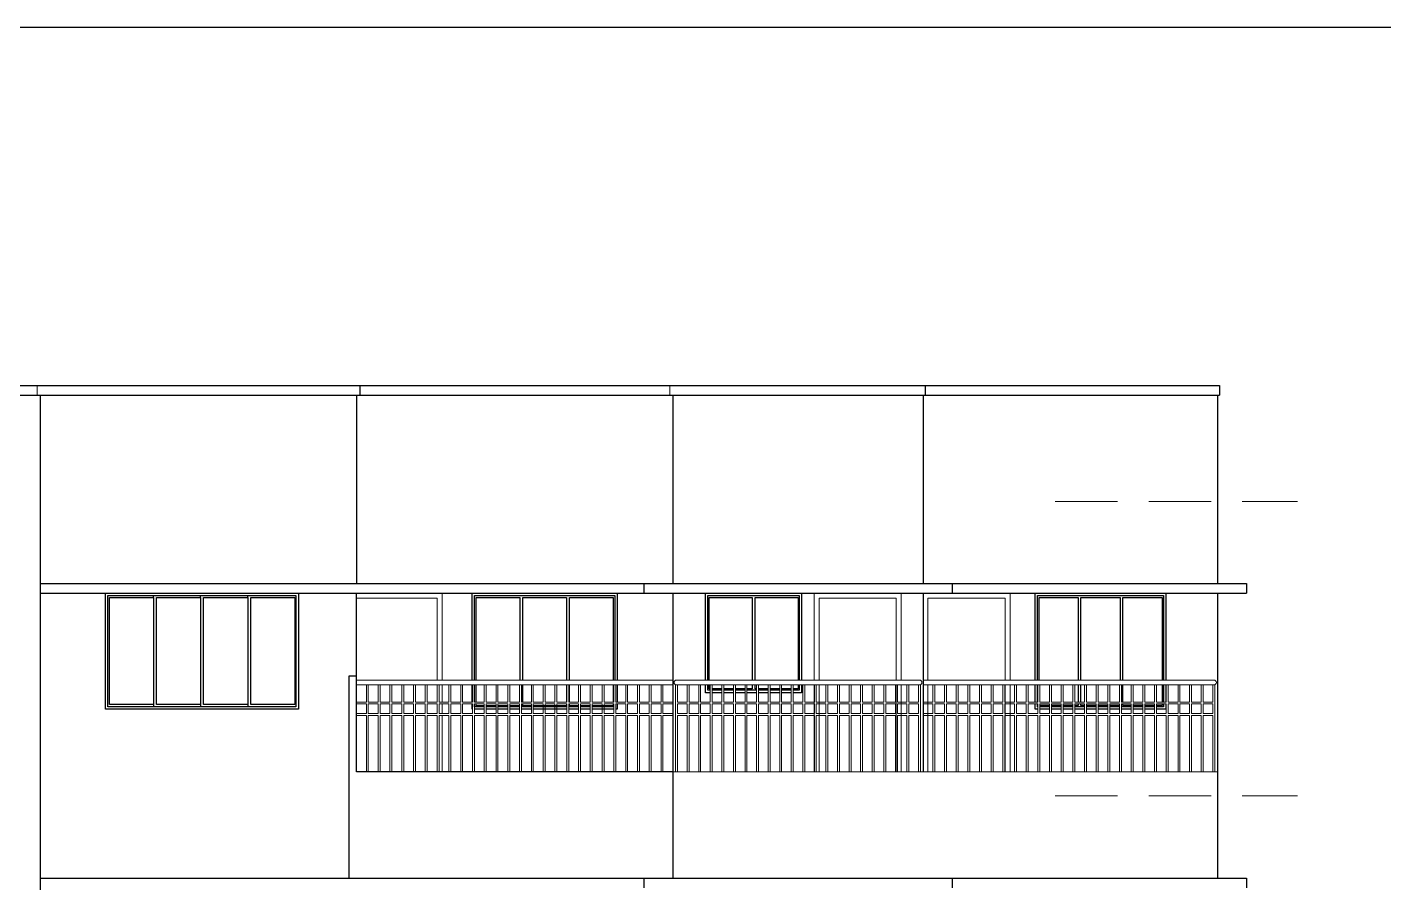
# Model space of a CAD drawing. Header units: metres. Extents: x -1441 to -394, y -133 to 518.
# Drawn here: x -1167.32 to -1153.28, y 125.98 to 134.85 of the extents above; entities that cross this region are included whole.
import ezdxf

# ---------------------------------------------------------------- set-up
doc = ezdxf.new("R2010")
doc.units = ezdxf.units.M
doc.header["$LTSCALE"] = 25.4
doc.linetypes.add('DASHEDX2', pattern=[38.1, 25.4, -12.7])
doc.layers.get('0').update_dxf_attribs({"linetype": 'CONTINUOUS'})
doc.layers.add('Railing', color=7, linetype='CONTINUOUS')

msp = doc.modelspace()

# ---------------------------------------------------------------- linework, layer by layer
at = {"color": 7, "linetype": 'Continuous', "lineweight": 25}
msp.add_line((-1183.671, 134.845), (-1123.45, 134.845), dxfattribs=at)
at = {"color": 7}
for p, q in [((-1179.762, 131.132), (-1154.978, 131.132)), ((-1179.762, 131.032), (-1154.978, 131.032)), ((-1160.635, 131.032), (-1160.635, 129.082)), ((-1158.023, 131.132), (-1158.023, 131.032)), ((-1154.996, 131.032), (-1154.996, 129.082)), ((-1167.185, 129.082), (-1154.696, 129.082)), ((-1154.696, 129.082), (-1154.696, 128.982)), ((-1167.185, 128.982), (-1154.696, 128.982)), ((-1163.909, 128.124), (-1163.909, 128.982)), ((-1160.635, 128.982), (-1160.635, 126.032)), ((-1154.996, 128.982), (-1154.996, 126.032)), ((-1167.185, 126.032), (-1154.696, 126.032)), ((-1154.696, 126.032), (-1154.696, 125.932))]:
    msp.add_line(p, q, dxfattribs=at)
at = {"color": 7, "lineweight": 13}
for p, q in [((-1167.216, 131.132), (-1167.216, 131.032)), ((-1160.665, 131.132), (-1160.665, 131.032))]:
    msp.add_line(p, q, dxfattribs=at)
at = {"color": 7, "lineweight": 25}
for p in [(-1167.185, 131.032), (-1167.185, 127.982)]:
    msp.add_line(p, (-1167.185, 117.132), dxfattribs=at)
at = {"color": 7, "linetype": 'Continuous'}
for p, q in [((-1163.909, 131.032), (-1163.909, 129.082)), ((-1163.873, 131.032), (-1163.873, 131.132)), ((-1158.044, 131.032), (-1158.044, 129.082)), ((-1154.978, 131.132), (-1154.978, 131.032)), ((-1160.935, 129.082), (-1160.935, 128.982)), ((-1157.744, 129.082), (-1157.744, 128.982)), ((-1158.044, 128.982), (-1158.044, 127.132)), ((-1160.935, 126.032), (-1160.935, 125.932)), ((-1157.744, 126.032), (-1157.744, 125.932))]:
    msp.add_line(p, q, dxfattribs=at)
at = {"color": 8, "linetype": 'DASHEDX2', "lineweight": 13, "ltscale": 0.001}
for p, q in [((-1156.676, 129.932), (-1154.168, 129.932)), ((-1156.676, 126.882), (-1154.168, 126.882))]:
    msp.add_line(p, q, dxfattribs=at)
at = {"color": 38, "linetype": 'Continuous'}
for p, q in [((-1166.01, 128.938), (-1166.01, 128.957)), ((-1165.523, 128.938), (-1165.523, 128.957)), ((-1165.035, 128.938), (-1165.035, 128.957)), ((-1166.01, 127.828), (-1166.01, 127.807)), ((-1165.523, 127.828), (-1165.523, 127.807)), ((-1165.035, 127.828), (-1165.035, 127.807))]:
    msp.add_line(p, q, dxfattribs=at)
at = {"color": 8, "linetype": 'Continuous', "lineweight": 13}
for p, q in [((-1163.024, 128.032), (-1163.024, 127.855)), ((-1163.024, 127.835), (-1163.024, 127.735)), ((-1163.024, 127.715), (-1163.024, 127.132))]:
    msp.add_line(p, q, dxfattribs=at)
at = {"color": 8, "lineweight": 13}
for p, q in [((-1160.635, 127.132), (-1158.044, 127.132)), ((-1158.044, 127.132), (-1154.996, 127.132))]:
    msp.add_line(p, q, dxfattribs=at)
at = {"color": 38, "linetype": 'Continuous'}
for points in [[(-1166.507, 128.982), (-1164.511, 128.982), (-1164.511, 127.782), (-1166.507, 127.782)], [(-1166.482, 128.957), (-1164.536, 128.957), (-1164.536, 127.807), (-1166.482, 127.807)]]:
    msp.add_lwpolyline(points, close=True, dxfattribs=at)
at = {"color": 144, "linetype": 'Continuous'}
for points in [[(-1166.467, 128.938), (-1166.01, 128.938), (-1166.01, 127.828), (-1166.467, 127.828)], [(-1165.98, 128.938), (-1165.523, 128.938), (-1165.523, 127.828), (-1165.98, 127.828)], [(-1165.492, 128.938), (-1165.035, 128.938), (-1165.035, 127.828), (-1165.492, 127.828)], [(-1165.004, 128.938), (-1164.548, 128.938), (-1164.548, 127.828), (-1165.004, 127.828)]]:
    msp.add_lwpolyline(points, close=True, dxfattribs=at)
at = {"color": 8, "linetype": 'Continuous', "lineweight": 13}
for points in [[(-1163.909, 128.982), (-1163.024, 128.982), (-1163.024, 128.082)], [(-1163.909, 128.932), (-1163.074, 128.932), (-1163.074, 128.082)], [(-1158.272, 128.082), (-1158.272, 128.982), (-1159.172, 128.982), (-1159.172, 128.082)], [(-1158.322, 128.082), (-1158.322, 128.932), (-1159.122, 128.932), (-1159.122, 128.082)], [(-1158.044, 128.082), (-1158.044, 128.982), (-1157.144, 128.982), (-1157.144, 128.082)], [(-1157.994, 128.082), (-1157.994, 128.932), (-1157.194, 128.932), (-1157.194, 128.082)], [(-1159.172, 128.032), (-1159.172, 127.132)], [(-1159.122, 128.032), (-1159.122, 127.132)], [(-1158.322, 127.132), (-1158.322, 128.032)], [(-1158.272, 127.132), (-1158.272, 128.032)], [(-1158.044, 127.132), (-1158.044, 128.032)], [(-1157.994, 127.132), (-1157.994, 128.032)], [(-1157.194, 128.032), (-1157.194, 127.132)], [(-1157.144, 128.032), (-1157.144, 127.132)]]:
    msp.add_lwpolyline(points, dxfattribs=at)
at = {"color": 38, "linetype": 'Continuous'}
for points in [[(-1162.712, 128.082), (-1162.712, 128.982), (-1161.212, 128.982), (-1161.212, 128.082)], [(-1162.687, 128.082), (-1162.687, 128.957), (-1161.237, 128.957), (-1161.237, 128.082)], [(-1160.298, 128.082), (-1160.298, 128.982), (-1159.302, 128.982), (-1159.302, 128.082)], [(-1160.273, 128.082), (-1160.273, 128.957), (-1159.327, 128.957), (-1159.327, 128.082)], [(-1156.884, 128.082), (-1156.884, 128.982), (-1155.532, 128.982), (-1155.532, 128.082)], [(-1156.859, 128.082), (-1156.859, 128.957), (-1155.557, 128.957), (-1155.557, 128.082)], [(-1162.712, 127.855), (-1162.712, 128.032)], [(-1162.687, 127.855), (-1162.687, 128.032)], [(-1161.212, 128.032), (-1161.212, 127.855)], [(-1160.247, 127.952), (-1160.298, 127.952), (-1160.298, 128.032)], [(-1160.247, 127.977), (-1160.273, 127.977), (-1160.273, 128.032)], [(-1160.128, 127.977), (-1160.227, 127.977)], [(-1160.128, 127.952), (-1160.227, 127.952)], [(-1160.008, 127.977), (-1160.108, 127.977)], [(-1160.008, 127.952), (-1160.108, 127.952)], [(-1159.888, 127.977), (-1159.988, 127.977)], [(-1159.888, 127.952), (-1159.988, 127.952)], [(-1159.768, 127.977), (-1159.868, 127.977)], [(-1159.768, 127.952), (-1159.868, 127.952)], [(-1159.649, 127.977), (-1159.748, 127.977)], [(-1159.649, 127.952), (-1159.748, 127.952)], [(-1159.529, 127.977), (-1159.629, 127.977)], [(-1159.529, 127.952), (-1159.629, 127.952)], [(-1159.409, 127.977), (-1159.509, 127.977)], [(-1159.409, 127.952), (-1159.509, 127.952)], [(-1159.302, 128.032), (-1159.302, 127.952), (-1159.389, 127.952)], [(-1159.327, 128.032), (-1159.327, 127.977), (-1159.389, 127.977)], [(-1156.884, 127.855), (-1156.884, 128.032)], [(-1156.859, 127.855), (-1156.859, 128.032)], [(-1155.557, 128.032), (-1155.557, 127.855)], [(-1155.532, 128.032), (-1155.532, 127.855)], [(-1162.709, 127.782), (-1162.712, 127.782), (-1162.712, 127.835)], [(-1162.587, 127.807), (-1162.687, 127.807), (-1162.687, 127.835)], [(-1162.465, 127.807), (-1162.567, 127.807)], [(-1162.343, 127.807), (-1162.445, 127.807)], [(-1162.221, 127.807), (-1162.323, 127.807)], [(-1162.099, 127.807), (-1162.201, 127.807)], [(-1161.733, 127.807), (-1162.079, 127.807)], [(-1161.611, 127.807), (-1161.713, 127.807)], [(-1161.489, 127.807), (-1161.591, 127.807)], [(-1161.245, 127.807), (-1161.469, 127.807)], [(-1161.212, 127.835), (-1161.212, 127.782), (-1161.225, 127.782)], [(-1156.856, 127.782), (-1156.884, 127.782), (-1156.884, 127.835)], [(-1156.856, 127.807), (-1156.859, 127.807), (-1156.859, 127.835)], [(-1156.735, 127.807), (-1156.836, 127.807)], [(-1156.614, 127.807), (-1156.715, 127.807)], [(-1156.494, 127.807), (-1156.594, 127.807)], [(-1156.373, 127.807), (-1156.474, 127.807)], [(-1156.252, 127.807), (-1156.353, 127.807)], [(-1156.131, 127.807), (-1156.232, 127.807)], [(-1156.01, 127.807), (-1156.111, 127.807)], [(-1155.89, 127.807), (-1155.99, 127.807)], [(-1155.769, 127.807), (-1155.87, 127.807)], [(-1155.648, 127.807), (-1155.749, 127.807)], [(-1155.532, 127.835), (-1155.532, 127.782), (-1155.628, 127.782)], [(-1155.557, 127.835), (-1155.557, 127.807), (-1155.628, 127.807)], [(-1162.587, 127.782), (-1162.689, 127.782)], [(-1162.465, 127.782), (-1162.567, 127.782)], [(-1162.343, 127.782), (-1162.445, 127.782)], [(-1162.221, 127.782), (-1162.323, 127.782)], [(-1162.099, 127.782), (-1162.201, 127.782)], [(-1161.733, 127.782), (-1162.079, 127.782)], [(-1161.611, 127.782), (-1161.713, 127.782)], [(-1161.489, 127.782), (-1161.591, 127.782)], [(-1161.245, 127.782), (-1161.469, 127.782)], [(-1156.735, 127.782), (-1156.836, 127.782)], [(-1156.614, 127.782), (-1156.715, 127.782)], [(-1156.494, 127.782), (-1156.594, 127.782)], [(-1156.373, 127.782), (-1156.474, 127.782)], [(-1156.252, 127.782), (-1156.353, 127.782)], [(-1156.131, 127.782), (-1156.232, 127.782)], [(-1156.01, 127.782), (-1156.111, 127.782)], [(-1155.89, 127.782), (-1155.99, 127.782)], [(-1155.769, 127.782), (-1155.87, 127.782)], [(-1155.648, 127.782), (-1155.749, 127.782)]]:
    msp.add_lwpolyline(points, dxfattribs=at)
at = {"color": 144, "linetype": 'Continuous'}
for points in [[(-1162.672, 128.082), (-1162.672, 128.938), (-1162.219, 128.938), (-1162.219, 128.082)], [(-1162.189, 128.082), (-1162.189, 128.938), (-1161.736, 128.938), (-1161.736, 128.082)], [(-1161.705, 128.082), (-1161.705, 128.938), (-1161.252, 128.938), (-1161.252, 128.082)], [(-1160.258, 128.082), (-1160.258, 128.938), (-1159.813, 128.938), (-1159.813, 128.082)], [(-1159.783, 128.082), (-1159.783, 128.938), (-1159.338, 128.938), (-1159.338, 128.082)], [(-1156.844, 128.082), (-1156.844, 128.938), (-1156.438, 128.938), (-1156.438, 128.082)], [(-1156.411, 128.082), (-1156.411, 128.938), (-1156.005, 128.938), (-1156.005, 128.082)], [(-1155.977, 128.082), (-1155.977, 128.938), (-1155.571, 128.938), (-1155.571, 128.082)], [(-1162.672, 127.855), (-1162.672, 128.032)], [(-1162.189, 127.855), (-1162.189, 128.032)], [(-1161.736, 128.032), (-1161.736, 127.855)], [(-1161.705, 127.855), (-1161.705, 128.032)], [(-1161.252, 128.032), (-1161.252, 127.855)], [(-1160.247, 127.992), (-1160.258, 127.992), (-1160.258, 128.032)], [(-1160.128, 127.992), (-1160.227, 127.992)], [(-1160.008, 127.992), (-1160.108, 127.992)], [(-1159.888, 127.992), (-1159.988, 127.992)], [(-1159.813, 128.032), (-1159.813, 127.992), (-1159.868, 127.992)], [(-1159.768, 127.992), (-1159.783, 127.992), (-1159.783, 128.032)], [(-1159.649, 127.992), (-1159.748, 127.992)], [(-1159.529, 127.992), (-1159.629, 127.992)], [(-1159.409, 127.992), (-1159.509, 127.992)], [(-1159.338, 128.032), (-1159.338, 127.992), (-1159.389, 127.992)], [(-1156.438, 128.032), (-1156.438, 127.855)], [(-1156.411, 127.855), (-1156.411, 128.032)], [(-1155.977, 127.855), (-1155.977, 128.032)], [(-1155.571, 128.032), (-1155.571, 127.855)], [(-1162.587, 127.817), (-1162.672, 127.817), (-1162.672, 127.835)], [(-1162.465, 127.817), (-1162.567, 127.817)], [(-1162.343, 127.817), (-1162.445, 127.817)], [(-1162.221, 127.817), (-1162.323, 127.817)], [(-1162.099, 127.817), (-1162.189, 127.817), (-1162.189, 127.835)], [(-1161.736, 127.835), (-1161.736, 127.817), (-1162.079, 127.817)], [(-1161.611, 127.817), (-1161.705, 127.817), (-1161.705, 127.835)], [(-1161.489, 127.817), (-1161.591, 127.817)], [(-1161.252, 127.835), (-1161.252, 127.817), (-1161.469, 127.817)], [(-1156.735, 127.818), (-1156.836, 127.818)], [(-1156.614, 127.818), (-1156.715, 127.818)], [(-1156.494, 127.818), (-1156.594, 127.818)], [(-1156.438, 127.835), (-1156.438, 127.818), (-1156.474, 127.818)], [(-1156.373, 127.818), (-1156.411, 127.818), (-1156.411, 127.835)], [(-1156.252, 127.818), (-1156.353, 127.818)], [(-1156.131, 127.818), (-1156.232, 127.818)], [(-1156.01, 127.818), (-1156.111, 127.818)], [(-1155.89, 127.818), (-1155.977, 127.818), (-1155.977, 127.835)], [(-1155.769, 127.818), (-1155.87, 127.818)], [(-1155.648, 127.818), (-1155.749, 127.818)], [(-1155.571, 127.835), (-1155.571, 127.818), (-1155.628, 127.818)]]:
    msp.add_lwpolyline(points, dxfattribs=at)
at = {"color": 7}
msp.add_lwpolyline([(-1160.635, 127.132), (-1163.909, 127.132), (-1163.909, 128.124), (-1163.989, 128.124), (-1163.989, 126.032)], dxfattribs=at)
at = {"layer": 'Railing', "color": 8, "lineweight": 13}
for p, q in [((-1163.909, 128.082), (-1160.635, 128.082)), ((-1160.597, 128.082), (-1158.082, 128.082)), ((-1158.044, 128.082), (-1155.034, 128.082)), ((-1163.909, 128.032), (-1160.635, 128.032)), ((-1160.597, 128.032), (-1158.082, 128.032)), ((-1158.044, 128.032), (-1155.034, 128.032))]:
    msp.add_line(p, q, dxfattribs=at)
at = {"layer": 'Railing', "color": 8, "lineweight": 15}
for p, q in [((-1163.807, 127.855), (-1163.807, 128.032)), ((-1163.787, 127.855), (-1163.787, 128.032)), ((-1163.685, 127.855), (-1163.685, 128.032)), ((-1163.665, 127.855), (-1163.665, 128.032)), ((-1163.563, 127.855), (-1163.563, 128.032)), ((-1163.543, 127.855), (-1163.543, 128.032)), ((-1163.441, 127.855), (-1163.441, 128.032)), ((-1163.421, 127.855), (-1163.421, 128.032)), ((-1163.319, 127.855), (-1163.319, 128.032)), ((-1163.299, 127.855), (-1163.299, 128.032)), ((-1163.197, 127.855), (-1163.197, 128.032)), ((-1163.177, 127.855), (-1163.177, 128.032)), ((-1163.075, 127.855), (-1163.075, 128.032)), ((-1163.055, 127.855), (-1163.055, 128.032)), ((-1162.953, 127.855), (-1162.953, 128.032)), ((-1162.933, 127.855), (-1162.933, 128.032)), ((-1162.831, 127.855), (-1162.831, 128.032)), ((-1162.811, 127.855), (-1162.811, 128.032)), ((-1162.709, 127.855), (-1162.709, 128.032)), ((-1162.689, 127.855), (-1162.689, 128.032)), ((-1162.587, 127.855), (-1162.587, 128.032)), ((-1162.567, 127.855), (-1162.567, 128.032)), ((-1162.465, 127.855), (-1162.465, 128.032)), ((-1162.445, 127.855), (-1162.445, 128.032)), ((-1162.343, 127.855), (-1162.343, 128.032)), ((-1162.323, 127.855), (-1162.323, 128.032)), ((-1162.221, 127.855), (-1162.221, 128.032)), ((-1162.201, 127.855), (-1162.201, 128.032)), ((-1162.099, 127.855), (-1162.099, 128.032)), ((-1162.079, 127.855), (-1162.079, 128.032)), ((-1161.977, 127.855), (-1161.977, 128.032)), ((-1161.957, 127.855), (-1161.957, 128.032)), ((-1161.855, 127.855), (-1161.855, 128.032)), ((-1161.835, 127.855), (-1161.835, 128.032)), ((-1161.733, 127.855), (-1161.733, 128.032)), ((-1161.713, 127.855), (-1161.713, 128.032)), ((-1161.611, 127.855), (-1161.611, 128.032)), ((-1161.591, 127.855), (-1161.591, 128.032)), ((-1161.489, 127.855), (-1161.489, 128.032)), ((-1161.469, 127.855), (-1161.469, 128.032)), ((-1161.367, 127.855), (-1161.367, 128.032)), ((-1161.347, 127.855), (-1161.347, 128.032)), ((-1161.245, 127.855), (-1161.245, 128.032)), ((-1161.225, 127.855), (-1161.225, 128.032)), ((-1161.123, 127.855), (-1161.123, 128.032)), ((-1161.103, 127.855), (-1161.103, 128.032)), ((-1161.001, 127.855), (-1161.001, 128.032)), ((-1160.981, 127.855), (-1160.981, 128.032)), ((-1160.879, 127.855), (-1160.879, 128.032)), ((-1160.859, 127.855), (-1160.859, 128.032)), ((-1160.757, 127.855), (-1160.757, 128.032)), ((-1160.737, 127.855), (-1160.737, 128.032)), ((-1160.607, 127.132), (-1160.607, 128.032)), ((-1160.587, 127.855), (-1160.587, 128.032)), ((-1160.487, 127.855), (-1160.487, 128.032)), ((-1160.467, 127.855), (-1160.467, 128.032)), ((-1160.367, 127.855), (-1160.367, 128.032)), ((-1160.347, 127.855), (-1160.347, 128.032)), ((-1160.247, 127.855), (-1160.247, 128.032)), ((-1160.227, 127.855), (-1160.227, 128.032)), ((-1160.128, 127.855), (-1160.128, 128.032)), ((-1160.108, 127.855), (-1160.108, 128.032)), ((-1160.008, 127.855), (-1160.008, 128.032)), ((-1159.988, 127.855), (-1159.988, 128.032)), ((-1159.888, 127.855), (-1159.888, 128.032)), ((-1159.868, 127.855), (-1159.868, 128.032)), ((-1159.768, 127.855), (-1159.768, 128.032)), ((-1159.748, 127.855), (-1159.748, 128.032)), ((-1159.649, 127.855), (-1159.649, 128.032)), ((-1159.629, 127.855), (-1159.629, 128.032)), ((-1159.529, 127.855), (-1159.529, 128.032)), ((-1159.509, 127.855), (-1159.509, 128.032)), ((-1159.409, 127.855), (-1159.409, 128.032)), ((-1159.389, 127.855), (-1159.389, 128.032)), ((-1159.289, 127.855), (-1159.289, 128.032)), ((-1159.269, 127.855), (-1159.269, 128.032)), ((-1159.17, 127.855), (-1159.17, 128.032)), ((-1159.15, 127.855), (-1159.15, 128.032)), ((-1159.05, 127.855), (-1159.05, 128.032)), ((-1159.03, 127.855), (-1159.03, 128.032)), ((-1158.93, 127.855), (-1158.93, 128.032)), ((-1158.91, 127.855), (-1158.91, 128.032)), ((-1158.81, 127.855), (-1158.81, 128.032)), ((-1158.79, 127.855), (-1158.79, 128.032)), ((-1158.691, 127.855), (-1158.691, 128.032)), ((-1158.671, 127.855), (-1158.671, 128.032)), ((-1158.571, 127.855), (-1158.571, 128.032)), ((-1158.551, 127.855), (-1158.551, 128.032)), ((-1158.451, 127.855), (-1158.451, 128.032)), ((-1158.431, 127.855), (-1158.431, 128.032)), ((-1158.331, 127.855), (-1158.331, 128.032)), ((-1158.311, 127.855), (-1158.311, 128.032)), ((-1158.212, 127.855), (-1158.212, 128.032)), ((-1158.192, 127.855), (-1158.192, 128.032)), ((-1158.092, 127.855), (-1158.092, 128.032)), ((-1158.072, 127.132), (-1158.072, 128.032)), ((-1157.943, 127.855), (-1157.943, 128.032)), ((-1157.923, 127.855), (-1157.923, 128.032)), ((-1157.822, 127.855), (-1157.822, 128.032)), ((-1157.802, 127.855), (-1157.802, 128.032)), ((-1157.701, 127.855), (-1157.701, 128.032)), ((-1157.681, 127.855), (-1157.681, 128.032)), ((-1157.581, 127.855), (-1157.581, 128.032)), ((-1157.561, 127.855), (-1157.561, 128.032)), ((-1157.46, 127.855), (-1157.46, 128.032)), ((-1157.44, 127.855), (-1157.44, 128.032)), ((-1157.339, 127.855), (-1157.339, 128.032)), ((-1157.319, 127.855), (-1157.319, 128.032)), ((-1157.218, 127.855), (-1157.218, 128.032)), ((-1157.198, 127.855), (-1157.198, 128.032)), ((-1157.097, 127.855), (-1157.097, 128.032)), ((-1157.077, 127.855), (-1157.077, 128.032)), ((-1156.977, 127.855), (-1156.977, 128.032)), ((-1156.957, 127.855), (-1156.957, 128.032)), ((-1156.856, 127.855), (-1156.856, 128.032)), ((-1156.836, 127.855), (-1156.836, 128.032)), ((-1156.735, 127.855), (-1156.735, 128.032)), ((-1156.715, 127.855), (-1156.715, 128.032)), ((-1156.614, 127.855), (-1156.614, 128.032)), ((-1156.594, 127.855), (-1156.594, 128.032)), ((-1156.494, 127.855), (-1156.494, 128.032)), ((-1156.474, 127.855), (-1156.474, 128.032)), ((-1156.373, 127.855), (-1156.373, 128.032)), ((-1156.353, 127.855), (-1156.353, 128.032)), ((-1156.252, 127.855), (-1156.252, 128.032)), ((-1156.232, 127.855), (-1156.232, 128.032)), ((-1156.131, 127.855), (-1156.131, 128.032)), ((-1156.111, 127.855), (-1156.111, 128.032)), ((-1156.01, 127.855), (-1156.01, 128.032)), ((-1155.99, 127.855), (-1155.99, 128.032)), ((-1155.89, 127.855), (-1155.89, 128.032)), ((-1155.87, 127.855), (-1155.87, 128.032)), ((-1155.769, 127.855), (-1155.769, 128.032)), ((-1155.749, 127.855), (-1155.749, 128.032)), ((-1155.648, 127.855), (-1155.648, 128.032)), ((-1155.628, 127.855), (-1155.628, 128.032)), ((-1155.527, 127.855), (-1155.527, 128.032)), ((-1155.507, 127.855), (-1155.507, 128.032)), ((-1155.406, 127.855), (-1155.406, 128.032)), ((-1155.386, 127.855), (-1155.386, 128.032)), ((-1155.286, 127.855), (-1155.286, 128.032)), ((-1155.266, 127.855), (-1155.266, 128.032)), ((-1155.165, 127.855), (-1155.165, 128.032)), ((-1155.145, 127.855), (-1155.145, 128.032)), ((-1155.044, 127.855), (-1155.044, 128.032)), ((-1155.024, 127.132), (-1155.024, 128.032)), ((-1163.807, 127.855), (-1163.909, 127.855)), ((-1163.807, 127.835), (-1163.909, 127.835)), ((-1163.807, 127.735), (-1163.807, 127.835)), ((-1163.685, 127.855), (-1163.787, 127.855)), ((-1163.787, 127.735), (-1163.787, 127.835)), ((-1163.685, 127.835), (-1163.787, 127.835)), ((-1163.685, 127.735), (-1163.685, 127.835)), ((-1163.563, 127.855), (-1163.665, 127.855)), ((-1163.665, 127.735), (-1163.665, 127.835)), ((-1163.563, 127.835), (-1163.665, 127.835)), ((-1163.563, 127.735), (-1163.563, 127.835)), ((-1163.441, 127.855), (-1163.543, 127.855)), ((-1163.543, 127.735), (-1163.543, 127.835)), ((-1163.441, 127.835), (-1163.543, 127.835)), ((-1163.441, 127.735), (-1163.441, 127.835)), ((-1163.319, 127.855), (-1163.421, 127.855)), ((-1163.421, 127.735), (-1163.421, 127.835)), ((-1163.319, 127.835), (-1163.421, 127.835)), ((-1163.319, 127.735), (-1163.319, 127.835)), ((-1163.197, 127.855), (-1163.299, 127.855)), ((-1163.299, 127.735), (-1163.299, 127.835)), ((-1163.197, 127.835), (-1163.299, 127.835)), ((-1163.197, 127.735), (-1163.197, 127.835)), ((-1163.075, 127.855), (-1163.177, 127.855)), ((-1163.177, 127.735), (-1163.177, 127.835)), ((-1163.075, 127.835), (-1163.177, 127.835)), ((-1163.075, 127.735), (-1163.075, 127.835)), ((-1162.953, 127.855), (-1163.055, 127.855)), ((-1163.055, 127.735), (-1163.055, 127.835)), ((-1162.953, 127.835), (-1163.055, 127.835)), ((-1162.953, 127.735), (-1162.953, 127.835)), ((-1162.831, 127.855), (-1162.933, 127.855)), ((-1162.933, 127.735), (-1162.933, 127.835)), ((-1162.831, 127.835), (-1162.933, 127.835)), ((-1162.831, 127.735), (-1162.831, 127.835)), ((-1162.709, 127.855), (-1162.811, 127.855)), ((-1162.811, 127.735), (-1162.811, 127.835)), ((-1162.709, 127.835), (-1162.811, 127.835)), ((-1162.709, 127.735), (-1162.709, 127.835)), ((-1162.587, 127.855), (-1162.689, 127.855)), ((-1162.689, 127.735), (-1162.689, 127.835)), ((-1162.587, 127.835), (-1162.689, 127.835)), ((-1162.587, 127.735), (-1162.587, 127.835)), ((-1162.465, 127.855), (-1162.567, 127.855)), ((-1162.567, 127.735), (-1162.567, 127.835)), ((-1162.465, 127.835), (-1162.567, 127.835)), ((-1162.465, 127.735), (-1162.465, 127.835)), ((-1162.343, 127.855), (-1162.445, 127.855)), ((-1162.445, 127.735), (-1162.445, 127.835)), ((-1162.343, 127.835), (-1162.445, 127.835)), ((-1162.343, 127.735), (-1162.343, 127.835)), ((-1162.221, 127.855), (-1162.323, 127.855)), ((-1162.323, 127.735), (-1162.323, 127.835)), ((-1162.221, 127.835), (-1162.323, 127.835)), ((-1162.221, 127.735), (-1162.221, 127.835)), ((-1162.099, 127.855), (-1162.201, 127.855)), ((-1162.201, 127.735), (-1162.201, 127.835)), ((-1162.099, 127.835), (-1162.201, 127.835)), ((-1162.099, 127.735), (-1162.099, 127.835)), ((-1161.977, 127.855), (-1162.079, 127.855)), ((-1162.079, 127.735), (-1162.079, 127.835)), ((-1161.977, 127.835), (-1162.079, 127.835)), ((-1161.977, 127.735), (-1161.977, 127.835)), ((-1161.855, 127.855), (-1161.957, 127.855)), ((-1161.957, 127.735), (-1161.957, 127.835)), ((-1161.855, 127.835), (-1161.957, 127.835)), ((-1161.855, 127.735), (-1161.855, 127.835)), ((-1161.733, 127.855), (-1161.835, 127.855)), ((-1161.835, 127.735), (-1161.835, 127.835)), ((-1161.733, 127.835), (-1161.835, 127.835)), ((-1161.733, 127.735), (-1161.733, 127.835)), ((-1161.611, 127.855), (-1161.713, 127.855)), ((-1161.713, 127.735), (-1161.713, 127.835)), ((-1161.611, 127.835), (-1161.713, 127.835)), ((-1161.611, 127.735), (-1161.611, 127.835)), ((-1161.489, 127.855), (-1161.591, 127.855)), ((-1161.591, 127.735), (-1161.591, 127.835)), ((-1161.489, 127.835), (-1161.591, 127.835)), ((-1161.489, 127.735), (-1161.489, 127.835)), ((-1161.367, 127.855), (-1161.469, 127.855)), ((-1161.469, 127.735), (-1161.469, 127.835)), ((-1161.367, 127.835), (-1161.469, 127.835)), ((-1161.367, 127.735), (-1161.367, 127.835)), ((-1161.245, 127.855), (-1161.347, 127.855)), ((-1161.347, 127.735), (-1161.347, 127.835)), ((-1161.245, 127.835), (-1161.347, 127.835)), ((-1161.245, 127.735), (-1161.245, 127.835)), ((-1161.123, 127.855), (-1161.225, 127.855)), ((-1161.225, 127.735), (-1161.225, 127.835)), ((-1161.123, 127.835), (-1161.225, 127.835)), ((-1161.123, 127.735), (-1161.123, 127.835)), ((-1161.001, 127.855), (-1161.103, 127.855)), ((-1161.103, 127.735), (-1161.103, 127.835)), ((-1161.001, 127.835), (-1161.103, 127.835)), ((-1161.001, 127.735), (-1161.001, 127.835)), ((-1160.879, 127.855), (-1160.981, 127.855)), ((-1160.981, 127.735), (-1160.981, 127.835)), ((-1160.879, 127.835), (-1160.981, 127.835)), ((-1160.879, 127.735), (-1160.879, 127.835)), ((-1160.757, 127.855), (-1160.859, 127.855)), ((-1160.859, 127.735), (-1160.859, 127.835)), ((-1160.757, 127.835), (-1160.859, 127.835)), ((-1160.757, 127.735), (-1160.757, 127.835)), ((-1160.635, 127.855), (-1160.737, 127.855)), ((-1160.737, 127.735), (-1160.737, 127.835)), ((-1160.635, 127.835), (-1160.737, 127.835)), ((-1160.487, 127.855), (-1160.587, 127.855)), ((-1160.587, 127.735), (-1160.587, 127.835)), ((-1160.487, 127.835), (-1160.587, 127.835)), ((-1160.487, 127.735), (-1160.487, 127.835)), ((-1160.367, 127.855), (-1160.467, 127.855)), ((-1160.467, 127.735), (-1160.467, 127.835)), ((-1160.367, 127.835), (-1160.467, 127.835)), ((-1160.367, 127.735), (-1160.367, 127.835)), ((-1160.247, 127.855), (-1160.347, 127.855)), ((-1160.347, 127.735), (-1160.347, 127.835)), ((-1160.247, 127.835), (-1160.347, 127.835)), ((-1160.247, 127.735), (-1160.247, 127.835)), ((-1160.128, 127.855), (-1160.227, 127.855)), ((-1160.227, 127.735), (-1160.227, 127.835)), ((-1160.128, 127.835), (-1160.227, 127.835)), ((-1160.128, 127.735), (-1160.128, 127.835)), ((-1160.008, 127.855), (-1160.108, 127.855)), ((-1160.108, 127.735), (-1160.108, 127.835)), ((-1160.008, 127.835), (-1160.108, 127.835)), ((-1160.008, 127.735), (-1160.008, 127.835)), ((-1159.888, 127.855), (-1159.988, 127.855)), ((-1159.988, 127.735), (-1159.988, 127.835)), ((-1159.888, 127.835), (-1159.988, 127.835)), ((-1159.888, 127.735), (-1159.888, 127.835)), ((-1159.768, 127.855), (-1159.868, 127.855)), ((-1159.868, 127.735), (-1159.868, 127.835)), ((-1159.768, 127.835), (-1159.868, 127.835)), ((-1159.768, 127.735), (-1159.768, 127.835)), ((-1159.649, 127.855), (-1159.748, 127.855)), ((-1159.748, 127.735), (-1159.748, 127.835)), ((-1159.649, 127.835), (-1159.748, 127.835)), ((-1159.649, 127.735), (-1159.649, 127.835)), ((-1159.529, 127.855), (-1159.629, 127.855)), ((-1159.629, 127.735), (-1159.629, 127.835)), ((-1159.529, 127.835), (-1159.629, 127.835)), ((-1159.529, 127.735), (-1159.529, 127.835)), ((-1159.409, 127.855), (-1159.509, 127.855)), ((-1159.509, 127.735), (-1159.509, 127.835)), ((-1159.409, 127.835), (-1159.509, 127.835)), ((-1159.409, 127.735), (-1159.409, 127.835)), ((-1159.289, 127.855), (-1159.389, 127.855)), ((-1159.389, 127.735), (-1159.389, 127.835)), ((-1159.289, 127.835), (-1159.389, 127.835)), ((-1159.289, 127.735), (-1159.289, 127.835)), ((-1159.17, 127.855), (-1159.269, 127.855)), ((-1159.269, 127.735), (-1159.269, 127.835)), ((-1159.17, 127.835), (-1159.269, 127.835)), ((-1159.17, 127.735), (-1159.17, 127.835)), ((-1159.05, 127.855), (-1159.15, 127.855)), ((-1159.15, 127.735), (-1159.15, 127.835)), ((-1159.05, 127.835), (-1159.15, 127.835)), ((-1159.05, 127.735), (-1159.05, 127.835)), ((-1158.93, 127.855), (-1159.03, 127.855)), ((-1159.03, 127.735), (-1159.03, 127.835)), ((-1158.93, 127.835), (-1159.03, 127.835)), ((-1158.93, 127.735), (-1158.93, 127.835)), ((-1158.81, 127.855), (-1158.91, 127.855)), ((-1158.91, 127.735), (-1158.91, 127.835)), ((-1158.81, 127.835), (-1158.91, 127.835)), ((-1158.81, 127.735), (-1158.81, 127.835)), ((-1158.691, 127.855), (-1158.79, 127.855)), ((-1158.79, 127.735), (-1158.79, 127.835)), ((-1158.691, 127.835), (-1158.79, 127.835)), ((-1158.691, 127.735), (-1158.691, 127.835)), ((-1158.571, 127.855), (-1158.671, 127.855)), ((-1158.671, 127.735), (-1158.671, 127.835)), ((-1158.571, 127.835), (-1158.671, 127.835)), ((-1158.571, 127.735), (-1158.571, 127.835)), ((-1158.451, 127.855), (-1158.551, 127.855)), ((-1158.551, 127.735), (-1158.551, 127.835)), ((-1158.451, 127.835), (-1158.551, 127.835)), ((-1158.451, 127.735), (-1158.451, 127.835)), ((-1158.331, 127.855), (-1158.431, 127.855)), ((-1158.431, 127.735), (-1158.431, 127.835)), ((-1158.331, 127.835), (-1158.431, 127.835)), ((-1158.331, 127.735), (-1158.331, 127.835)), ((-1158.212, 127.855), (-1158.311, 127.855)), ((-1158.311, 127.735), (-1158.311, 127.835)), ((-1158.212, 127.835), (-1158.311, 127.835)), ((-1158.212, 127.735), (-1158.212, 127.835)), ((-1158.092, 127.855), (-1158.192, 127.855)), ((-1158.192, 127.735), (-1158.192, 127.835)), ((-1158.092, 127.835), (-1158.192, 127.835)), ((-1158.092, 127.735), (-1158.092, 127.835)), ((-1157.943, 127.855), (-1158.044, 127.855)), ((-1157.943, 127.835), (-1158.044, 127.835)), ((-1157.943, 127.735), (-1157.943, 127.835)), ((-1157.822, 127.855), (-1157.923, 127.855)), ((-1157.923, 127.735), (-1157.923, 127.835)), ((-1157.822, 127.835), (-1157.923, 127.835)), ((-1157.822, 127.735), (-1157.822, 127.835)), ((-1157.701, 127.855), (-1157.802, 127.855)), ((-1157.802, 127.735), (-1157.802, 127.835)), ((-1157.701, 127.835), (-1157.802, 127.835)), ((-1157.701, 127.735), (-1157.701, 127.835)), ((-1157.581, 127.855), (-1157.681, 127.855)), ((-1157.681, 127.735), (-1157.681, 127.835)), ((-1157.581, 127.835), (-1157.681, 127.835)), ((-1157.581, 127.735), (-1157.581, 127.835)), ((-1157.46, 127.855), (-1157.561, 127.855)), ((-1157.561, 127.735), (-1157.561, 127.835)), ((-1157.46, 127.835), (-1157.561, 127.835)), ((-1157.46, 127.735), (-1157.46, 127.835)), ((-1157.339, 127.855), (-1157.44, 127.855)), ((-1157.44, 127.735), (-1157.44, 127.835)), ((-1157.339, 127.835), (-1157.44, 127.835)), ((-1157.339, 127.735), (-1157.339, 127.835)), ((-1157.218, 127.855), (-1157.319, 127.855)), ((-1157.319, 127.735), (-1157.319, 127.835)), ((-1157.218, 127.835), (-1157.319, 127.835)), ((-1157.218, 127.735), (-1157.218, 127.835)), ((-1157.097, 127.855), (-1157.198, 127.855)), ((-1157.198, 127.735), (-1157.198, 127.835)), ((-1157.097, 127.835), (-1157.198, 127.835)), ((-1157.097, 127.735), (-1157.097, 127.835)), ((-1156.977, 127.855), (-1157.077, 127.855)), ((-1157.077, 127.735), (-1157.077, 127.835)), ((-1156.977, 127.835), (-1157.077, 127.835)), ((-1156.977, 127.735), (-1156.977, 127.835)), ((-1156.856, 127.855), (-1156.957, 127.855)), ((-1156.957, 127.735), (-1156.957, 127.835)), ((-1156.856, 127.835), (-1156.957, 127.835)), ((-1156.856, 127.735), (-1156.856, 127.835)), ((-1156.735, 127.855), (-1156.836, 127.855)), ((-1156.836, 127.735), (-1156.836, 127.835)), ((-1156.735, 127.835), (-1156.836, 127.835)), ((-1156.735, 127.735), (-1156.735, 127.835)), ((-1156.614, 127.855), (-1156.715, 127.855)), ((-1156.715, 127.735), (-1156.715, 127.835)), ((-1156.614, 127.835), (-1156.715, 127.835)), ((-1156.614, 127.735), (-1156.614, 127.835)), ((-1156.494, 127.855), (-1156.594, 127.855)), ((-1156.594, 127.735), (-1156.594, 127.835)), ((-1156.494, 127.835), (-1156.594, 127.835)), ((-1156.494, 127.735), (-1156.494, 127.835)), ((-1156.373, 127.855), (-1156.474, 127.855)), ((-1156.474, 127.735), (-1156.474, 127.835)), ((-1156.373, 127.835), (-1156.474, 127.835)), ((-1156.373, 127.735), (-1156.373, 127.835)), ((-1156.252, 127.855), (-1156.353, 127.855)), ((-1156.353, 127.735), (-1156.353, 127.835)), ((-1156.252, 127.835), (-1156.353, 127.835)), ((-1156.252, 127.735), (-1156.252, 127.835)), ((-1156.131, 127.855), (-1156.232, 127.855)), ((-1156.232, 127.735), (-1156.232, 127.835)), ((-1156.131, 127.835), (-1156.232, 127.835)), ((-1156.131, 127.735), (-1156.131, 127.835)), ((-1156.01, 127.855), (-1156.111, 127.855)), ((-1156.111, 127.735), (-1156.111, 127.835)), ((-1156.01, 127.835), (-1156.111, 127.835)), ((-1156.01, 127.735), (-1156.01, 127.835)), ((-1155.89, 127.855), (-1155.99, 127.855)), ((-1155.99, 127.735), (-1155.99, 127.835)), ((-1155.89, 127.835), (-1155.99, 127.835)), ((-1155.89, 127.735), (-1155.89, 127.835)), ((-1155.769, 127.855), (-1155.87, 127.855)), ((-1155.87, 127.735), (-1155.87, 127.835)), ((-1155.769, 127.835), (-1155.87, 127.835)), ((-1155.769, 127.735), (-1155.769, 127.835)), ((-1155.648, 127.855), (-1155.749, 127.855)), ((-1155.749, 127.735), (-1155.749, 127.835)), ((-1155.648, 127.835), (-1155.749, 127.835)), ((-1155.648, 127.735), (-1155.648, 127.835)), ((-1155.527, 127.855), (-1155.628, 127.855)), ((-1155.628, 127.735), (-1155.628, 127.835)), ((-1155.527, 127.835), (-1155.628, 127.835)), ((-1155.527, 127.735), (-1155.527, 127.835)), ((-1155.406, 127.855), (-1155.507, 127.855)), ((-1155.507, 127.735), (-1155.507, 127.835)), ((-1155.406, 127.835), (-1155.507, 127.835)), ((-1155.406, 127.735), (-1155.406, 127.835)), ((-1155.286, 127.855), (-1155.386, 127.855)), ((-1155.386, 127.735), (-1155.386, 127.835)), ((-1155.286, 127.835), (-1155.386, 127.835)), ((-1155.286, 127.735), (-1155.286, 127.835)), ((-1155.165, 127.855), (-1155.266, 127.855)), ((-1155.266, 127.735), (-1155.266, 127.835)), ((-1155.165, 127.835), (-1155.266, 127.835)), ((-1155.165, 127.735), (-1155.165, 127.835)), ((-1155.044, 127.855), (-1155.145, 127.855)), ((-1155.145, 127.735), (-1155.145, 127.835)), ((-1155.044, 127.835), (-1155.145, 127.835)), ((-1155.044, 127.735), (-1155.044, 127.835)), ((-1163.807, 127.735), (-1163.909, 127.735)), ((-1163.807, 127.715), (-1163.909, 127.715)), ((-1163.807, 127.132), (-1163.807, 127.715)), ((-1163.685, 127.735), (-1163.787, 127.735)), ((-1163.787, 127.132), (-1163.787, 127.715)), ((-1163.685, 127.715), (-1163.787, 127.715)), ((-1163.685, 127.132), (-1163.685, 127.715)), ((-1163.563, 127.735), (-1163.665, 127.735)), ((-1163.665, 127.132), (-1163.665, 127.715)), ((-1163.563, 127.715), (-1163.665, 127.715)), ((-1163.563, 127.132), (-1163.563, 127.715)), ((-1163.441, 127.735), (-1163.543, 127.735)), ((-1163.543, 127.132), (-1163.543, 127.715)), ((-1163.441, 127.715), (-1163.543, 127.715)), ((-1163.441, 127.132), (-1163.441, 127.715)), ((-1163.319, 127.735), (-1163.421, 127.735)), ((-1163.421, 127.132), (-1163.421, 127.715)), ((-1163.319, 127.715), (-1163.421, 127.715)), ((-1163.319, 127.132), (-1163.319, 127.715)), ((-1163.197, 127.735), (-1163.299, 127.735)), ((-1163.299, 127.132), (-1163.299, 127.715)), ((-1163.197, 127.715), (-1163.299, 127.715)), ((-1163.197, 127.132), (-1163.197, 127.715)), ((-1163.075, 127.735), (-1163.177, 127.735)), ((-1163.177, 127.132), (-1163.177, 127.715)), ((-1163.075, 127.715), (-1163.177, 127.715)), ((-1163.075, 127.132), (-1163.075, 127.715)), ((-1162.953, 127.735), (-1163.055, 127.735)), ((-1163.055, 127.132), (-1163.055, 127.715)), ((-1162.953, 127.715), (-1163.055, 127.715)), ((-1162.953, 127.132), (-1162.953, 127.715)), ((-1162.831, 127.735), (-1162.933, 127.735)), ((-1162.933, 127.132), (-1162.933, 127.715)), ((-1162.831, 127.715), (-1162.933, 127.715)), ((-1162.831, 127.132), (-1162.831, 127.715)), ((-1162.709, 127.735), (-1162.811, 127.735)), ((-1162.811, 127.132), (-1162.811, 127.715)), ((-1162.709, 127.715), (-1162.811, 127.715)), ((-1162.709, 127.132), (-1162.709, 127.715)), ((-1162.587, 127.735), (-1162.689, 127.735)), ((-1162.689, 127.132), (-1162.689, 127.715)), ((-1162.587, 127.715), (-1162.689, 127.715)), ((-1162.587, 127.132), (-1162.587, 127.715)), ((-1162.465, 127.735), (-1162.567, 127.735)), ((-1162.567, 127.132), (-1162.567, 127.715)), ((-1162.465, 127.715), (-1162.567, 127.715)), ((-1162.465, 127.132), (-1162.465, 127.715)), ((-1162.343, 127.735), (-1162.445, 127.735)), ((-1162.445, 127.132), (-1162.445, 127.715)), ((-1162.343, 127.715), (-1162.445, 127.715)), ((-1162.343, 127.132), (-1162.343, 127.715)), ((-1162.221, 127.735), (-1162.323, 127.735)), ((-1162.323, 127.132), (-1162.323, 127.715)), ((-1162.221, 127.715), (-1162.323, 127.715)), ((-1162.221, 127.132), (-1162.221, 127.715)), ((-1162.099, 127.735), (-1162.201, 127.735)), ((-1162.201, 127.132), (-1162.201, 127.715)), ((-1162.099, 127.715), (-1162.201, 127.715)), ((-1162.099, 127.132), (-1162.099, 127.715)), ((-1161.977, 127.735), (-1162.079, 127.735)), ((-1162.079, 127.132), (-1162.079, 127.715)), ((-1161.977, 127.715), (-1162.079, 127.715)), ((-1161.977, 127.132), (-1161.977, 127.715)), ((-1161.855, 127.735), (-1161.957, 127.735)), ((-1161.957, 127.132), (-1161.957, 127.715)), ((-1161.855, 127.715), (-1161.957, 127.715)), ((-1161.855, 127.132), (-1161.855, 127.715)), ((-1161.733, 127.735), (-1161.835, 127.735)), ((-1161.835, 127.132), (-1161.835, 127.715)), ((-1161.733, 127.715), (-1161.835, 127.715)), ((-1161.733, 127.132), (-1161.733, 127.715)), ((-1161.611, 127.735), (-1161.713, 127.735)), ((-1161.713, 127.132), (-1161.713, 127.715)), ((-1161.611, 127.715), (-1161.713, 127.715)), ((-1161.611, 127.132), (-1161.611, 127.715)), ((-1161.489, 127.735), (-1161.591, 127.735)), ((-1161.591, 127.132), (-1161.591, 127.715)), ((-1161.489, 127.715), (-1161.591, 127.715)), ((-1161.489, 127.132), (-1161.489, 127.715)), ((-1161.367, 127.735), (-1161.469, 127.735)), ((-1161.469, 127.132), (-1161.469, 127.715)), ((-1161.367, 127.715), (-1161.469, 127.715)), ((-1161.367, 127.132), (-1161.367, 127.715)), ((-1161.245, 127.735), (-1161.347, 127.735)), ((-1161.347, 127.132), (-1161.347, 127.715)), ((-1161.245, 127.715), (-1161.347, 127.715)), ((-1161.245, 127.132), (-1161.245, 127.715)), ((-1161.123, 127.735), (-1161.225, 127.735)), ((-1161.225, 127.132), (-1161.225, 127.715)), ((-1161.123, 127.715), (-1161.225, 127.715)), ((-1161.123, 127.132), (-1161.123, 127.715)), ((-1161.001, 127.735), (-1161.103, 127.735)), ((-1161.103, 127.132), (-1161.103, 127.715)), ((-1161.001, 127.715), (-1161.103, 127.715)), ((-1161.001, 127.132), (-1161.001, 127.715)), ((-1160.879, 127.735), (-1160.981, 127.735)), ((-1160.981, 127.132), (-1160.981, 127.715)), ((-1160.879, 127.715), (-1160.981, 127.715)), ((-1160.879, 127.132), (-1160.879, 127.715)), ((-1160.757, 127.735), (-1160.859, 127.735)), ((-1160.859, 127.132), (-1160.859, 127.715)), ((-1160.757, 127.715), (-1160.859, 127.715)), ((-1160.757, 127.132), (-1160.757, 127.715)), ((-1160.635, 127.735), (-1160.737, 127.735)), ((-1160.737, 127.132), (-1160.737, 127.715)), ((-1160.635, 127.715), (-1160.737, 127.715)), ((-1160.487, 127.735), (-1160.587, 127.735)), ((-1160.587, 127.132), (-1160.587, 127.715)), ((-1160.487, 127.715), (-1160.587, 127.715)), ((-1160.487, 127.132), (-1160.487, 127.715)), ((-1160.367, 127.735), (-1160.467, 127.735)), ((-1160.467, 127.132), (-1160.467, 127.715)), ((-1160.367, 127.715), (-1160.467, 127.715)), ((-1160.367, 127.132), (-1160.367, 127.715)), ((-1160.247, 127.735), (-1160.347, 127.735)), ((-1160.347, 127.132), (-1160.347, 127.715)), ((-1160.247, 127.715), (-1160.347, 127.715)), ((-1160.247, 127.132), (-1160.247, 127.715)), ((-1160.128, 127.735), (-1160.227, 127.735)), ((-1160.227, 127.132), (-1160.227, 127.715)), ((-1160.128, 127.715), (-1160.227, 127.715)), ((-1160.128, 127.132), (-1160.128, 127.715)), ((-1160.008, 127.735), (-1160.108, 127.735)), ((-1160.108, 127.132), (-1160.108, 127.715)), ((-1160.008, 127.715), (-1160.108, 127.715)), ((-1160.008, 127.132), (-1160.008, 127.715)), ((-1159.888, 127.735), (-1159.988, 127.735)), ((-1159.988, 127.132), (-1159.988, 127.715)), ((-1159.888, 127.715), (-1159.988, 127.715)), ((-1159.888, 127.132), (-1159.888, 127.715)), ((-1159.768, 127.735), (-1159.868, 127.735)), ((-1159.868, 127.132), (-1159.868, 127.715)), ((-1159.768, 127.715), (-1159.868, 127.715)), ((-1159.768, 127.132), (-1159.768, 127.715)), ((-1159.649, 127.735), (-1159.748, 127.735)), ((-1159.748, 127.132), (-1159.748, 127.715)), ((-1159.649, 127.715), (-1159.748, 127.715)), ((-1159.649, 127.132), (-1159.649, 127.715)), ((-1159.529, 127.735), (-1159.629, 127.735)), ((-1159.629, 127.132), (-1159.629, 127.715)), ((-1159.529, 127.715), (-1159.629, 127.715)), ((-1159.529, 127.132), (-1159.529, 127.715)), ((-1159.409, 127.735), (-1159.509, 127.735)), ((-1159.509, 127.132), (-1159.509, 127.715)), ((-1159.409, 127.715), (-1159.509, 127.715)), ((-1159.409, 127.132), (-1159.409, 127.715)), ((-1159.289, 127.735), (-1159.389, 127.735)), ((-1159.389, 127.132), (-1159.389, 127.715)), ((-1159.289, 127.715), (-1159.389, 127.715)), ((-1159.289, 127.132), (-1159.289, 127.715)), ((-1159.17, 127.735), (-1159.269, 127.735)), ((-1159.269, 127.132), (-1159.269, 127.715)), ((-1159.17, 127.715), (-1159.269, 127.715)), ((-1159.17, 127.132), (-1159.17, 127.715)), ((-1159.05, 127.735), (-1159.15, 127.735)), ((-1159.15, 127.132), (-1159.15, 127.715)), ((-1159.05, 127.715), (-1159.15, 127.715)), ((-1159.05, 127.132), (-1159.05, 127.715)), ((-1158.93, 127.735), (-1159.03, 127.735)), ((-1159.03, 127.132), (-1159.03, 127.715)), ((-1158.93, 127.715), (-1159.03, 127.715)), ((-1158.93, 127.132), (-1158.93, 127.715)), ((-1158.81, 127.735), (-1158.91, 127.735)), ((-1158.91, 127.132), (-1158.91, 127.715)), ((-1158.81, 127.715), (-1158.91, 127.715)), ((-1158.81, 127.132), (-1158.81, 127.715)), ((-1158.691, 127.735), (-1158.79, 127.735)), ((-1158.79, 127.132), (-1158.79, 127.715)), ((-1158.691, 127.715), (-1158.79, 127.715)), ((-1158.691, 127.132), (-1158.691, 127.715)), ((-1158.571, 127.735), (-1158.671, 127.735)), ((-1158.671, 127.132), (-1158.671, 127.715)), ((-1158.571, 127.715), (-1158.671, 127.715)), ((-1158.571, 127.132), (-1158.571, 127.715)), ((-1158.451, 127.735), (-1158.551, 127.735)), ((-1158.551, 127.132), (-1158.551, 127.715)), ((-1158.451, 127.715), (-1158.551, 127.715)), ((-1158.451, 127.132), (-1158.451, 127.715)), ((-1158.331, 127.735), (-1158.431, 127.735)), ((-1158.431, 127.132), (-1158.431, 127.715)), ((-1158.331, 127.715), (-1158.431, 127.715)), ((-1158.331, 127.132), (-1158.331, 127.715)), ((-1158.212, 127.735), (-1158.311, 127.735)), ((-1158.311, 127.132), (-1158.311, 127.715)), ((-1158.212, 127.715), (-1158.311, 127.715)), ((-1158.212, 127.132), (-1158.212, 127.715)), ((-1158.092, 127.735), (-1158.192, 127.735)), ((-1158.192, 127.132), (-1158.192, 127.715)), ((-1158.092, 127.715), (-1158.192, 127.715)), ((-1158.092, 127.132), (-1158.092, 127.715)), ((-1157.943, 127.735), (-1158.044, 127.735)), ((-1157.943, 127.715), (-1158.044, 127.715)), ((-1157.943, 127.132), (-1157.943, 127.715)), ((-1157.822, 127.735), (-1157.923, 127.735)), ((-1157.923, 127.132), (-1157.923, 127.715)), ((-1157.822, 127.715), (-1157.923, 127.715)), ((-1157.822, 127.132), (-1157.822, 127.715)), ((-1157.701, 127.735), (-1157.802, 127.735)), ((-1157.802, 127.132), (-1157.802, 127.715)), ((-1157.701, 127.715), (-1157.802, 127.715)), ((-1157.701, 127.132), (-1157.701, 127.715)), ((-1157.581, 127.735), (-1157.681, 127.735)), ((-1157.681, 127.132), (-1157.681, 127.715)), ((-1157.581, 127.715), (-1157.681, 127.715)), ((-1157.581, 127.132), (-1157.581, 127.715)), ((-1157.46, 127.735), (-1157.561, 127.735)), ((-1157.561, 127.132), (-1157.561, 127.715)), ((-1157.46, 127.715), (-1157.561, 127.715)), ((-1157.46, 127.132), (-1157.46, 127.715)), ((-1157.339, 127.735), (-1157.44, 127.735)), ((-1157.44, 127.132), (-1157.44, 127.715)), ((-1157.339, 127.715), (-1157.44, 127.715)), ((-1157.339, 127.132), (-1157.339, 127.715)), ((-1157.218, 127.735), (-1157.319, 127.735)), ((-1157.319, 127.132), (-1157.319, 127.715)), ((-1157.218, 127.715), (-1157.319, 127.715)), ((-1157.218, 127.132), (-1157.218, 127.715)), ((-1157.097, 127.735), (-1157.198, 127.735)), ((-1157.198, 127.132), (-1157.198, 127.715)), ((-1157.097, 127.715), (-1157.198, 127.715)), ((-1157.097, 127.132), (-1157.097, 127.715)), ((-1156.977, 127.735), (-1157.077, 127.735)), ((-1157.077, 127.132), (-1157.077, 127.715)), ((-1156.977, 127.715), (-1157.077, 127.715)), ((-1156.977, 127.132), (-1156.977, 127.715)), ((-1156.856, 127.735), (-1156.957, 127.735)), ((-1156.957, 127.132), (-1156.957, 127.715)), ((-1156.856, 127.715), (-1156.957, 127.715)), ((-1156.856, 127.132), (-1156.856, 127.715)), ((-1156.735, 127.735), (-1156.836, 127.735)), ((-1156.836, 127.132), (-1156.836, 127.715)), ((-1156.735, 127.715), (-1156.836, 127.715)), ((-1156.735, 127.132), (-1156.735, 127.715)), ((-1156.614, 127.735), (-1156.715, 127.735)), ((-1156.715, 127.132), (-1156.715, 127.715)), ((-1156.614, 127.715), (-1156.715, 127.715)), ((-1156.614, 127.132), (-1156.614, 127.715)), ((-1156.494, 127.735), (-1156.594, 127.735)), ((-1156.594, 127.132), (-1156.594, 127.715)), ((-1156.494, 127.715), (-1156.594, 127.715)), ((-1156.494, 127.132), (-1156.494, 127.715)), ((-1156.373, 127.735), (-1156.474, 127.735)), ((-1156.474, 127.132), (-1156.474, 127.715)), ((-1156.373, 127.715), (-1156.474, 127.715)), ((-1156.373, 127.132), (-1156.373, 127.715)), ((-1156.252, 127.735), (-1156.353, 127.735)), ((-1156.353, 127.132), (-1156.353, 127.715)), ((-1156.252, 127.715), (-1156.353, 127.715)), ((-1156.252, 127.132), (-1156.252, 127.715)), ((-1156.131, 127.735), (-1156.232, 127.735)), ((-1156.232, 127.132), (-1156.232, 127.715)), ((-1156.131, 127.715), (-1156.232, 127.715)), ((-1156.131, 127.132), (-1156.131, 127.715)), ((-1156.01, 127.735), (-1156.111, 127.735)), ((-1156.111, 127.132), (-1156.111, 127.715)), ((-1156.01, 127.715), (-1156.111, 127.715)), ((-1156.01, 127.132), (-1156.01, 127.715)), ((-1155.89, 127.735), (-1155.99, 127.735)), ((-1155.99, 127.132), (-1155.99, 127.715)), ((-1155.89, 127.715), (-1155.99, 127.715)), ((-1155.89, 127.132), (-1155.89, 127.715)), ((-1155.769, 127.735), (-1155.87, 127.735)), ((-1155.87, 127.132), (-1155.87, 127.715)), ((-1155.769, 127.715), (-1155.87, 127.715)), ((-1155.769, 127.132), (-1155.769, 127.715)), ((-1155.648, 127.735), (-1155.749, 127.735)), ((-1155.749, 127.132), (-1155.749, 127.715)), ((-1155.648, 127.715), (-1155.749, 127.715)), ((-1155.648, 127.132), (-1155.648, 127.715)), ((-1155.527, 127.735), (-1155.628, 127.735)), ((-1155.628, 127.132), (-1155.628, 127.715)), ((-1155.527, 127.715), (-1155.628, 127.715)), ((-1155.527, 127.132), (-1155.527, 127.715)), ((-1155.406, 127.735), (-1155.507, 127.735)), ((-1155.507, 127.132), (-1155.507, 127.715)), ((-1155.406, 127.715), (-1155.507, 127.715)), ((-1155.406, 127.132), (-1155.406, 127.715)), ((-1155.286, 127.735), (-1155.386, 127.735)), ((-1155.386, 127.132), (-1155.386, 127.715)), ((-1155.286, 127.715), (-1155.386, 127.715)), ((-1155.286, 127.132), (-1155.286, 127.715)), ((-1155.165, 127.735), (-1155.266, 127.735)), ((-1155.266, 127.132), (-1155.266, 127.715)), ((-1155.165, 127.715), (-1155.266, 127.715)), ((-1155.165, 127.132), (-1155.165, 127.715)), ((-1155.044, 127.735), (-1155.145, 127.735)), ((-1155.145, 127.132), (-1155.145, 127.715)), ((-1155.044, 127.715), (-1155.145, 127.715)), ((-1155.044, 127.132), (-1155.044, 127.715))]:
    msp.add_line(p, q, dxfattribs=at)
at = {"layer": 'Railing', "color": 8, "lineweight": 13}
for centre, start, end in [((-1160.597, 128.057), 90, 270), ((-1158.082, 128.057), 270, 90), ((-1155.034, 128.057), 270, 90)]:
    msp.add_arc(centre, 0.025, start, end, dxfattribs=at)

doc.saveas('drawing.dxf')
